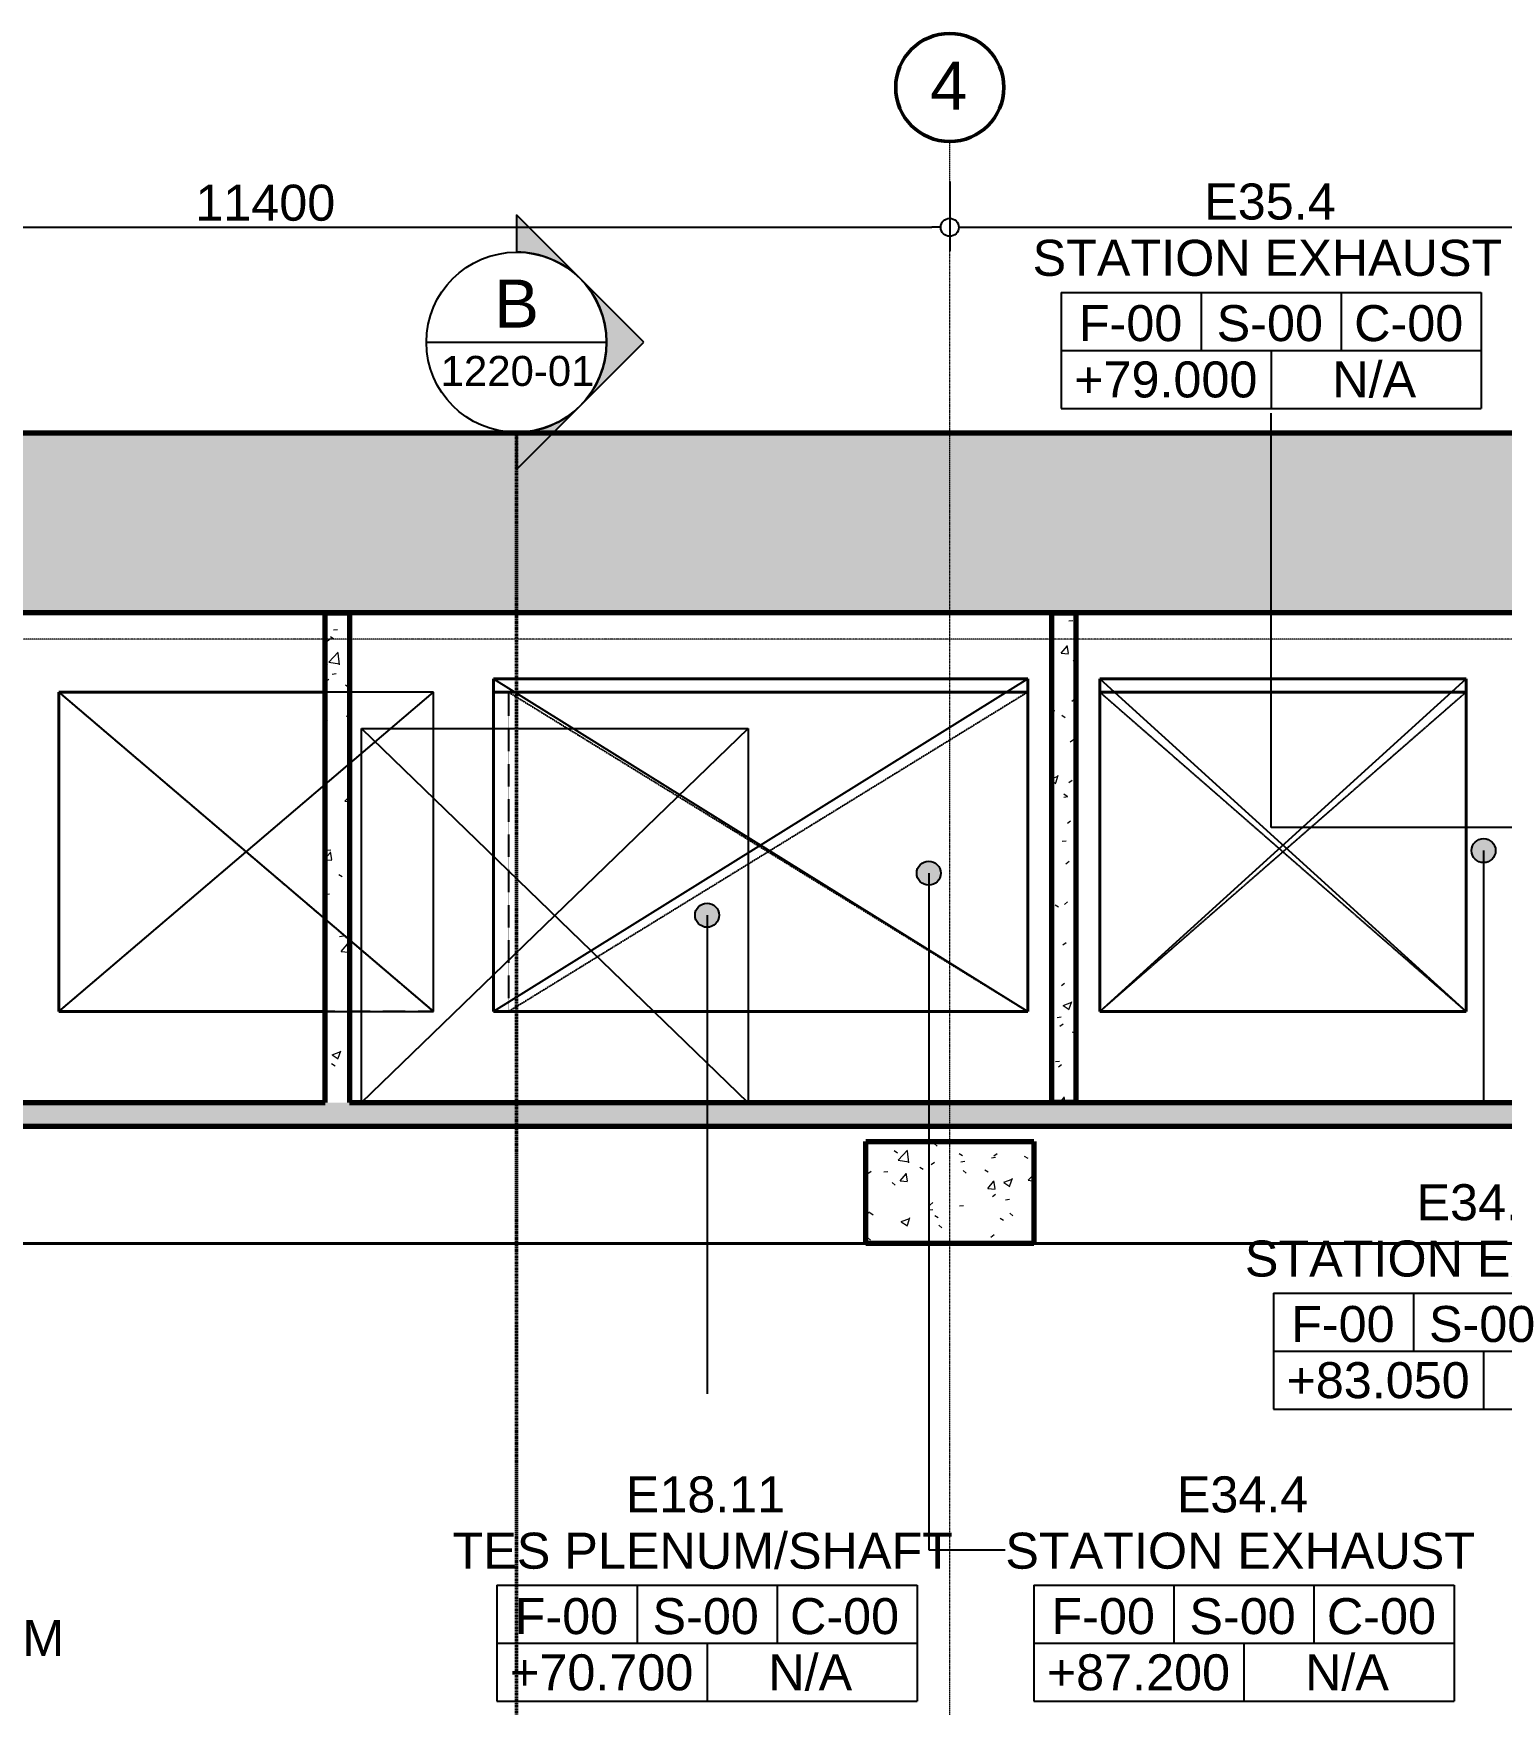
# Model space of a CAD drawing. Header units: millimetres. Extents: x -920222 to -841623, y -18676 to 21298.
# Drawn here: x -889113 to -876886, y 7380 to 21298 of the extents above; entities that cross this region are included whole.
import ezdxf

# ---------------------------------------------------------------- set-up
doc = ezdxf.new("R2010")
doc.units = ezdxf.units.MM
doc.linetypes.add('DPA_Grid _ Level 100', pattern=[10, 5.5, -1.6, 1.3, -1.6])
doc.linetypes.add('DPA_Overhead 100', pattern=[2.75, 1.75, -1])
for name, color, linetype, lineweight in [('_ _ A-DETL-OPENING', 1, 'Continuous', 25), ('A-ANNO-DIMS', 1, 'Continuous', 9), ('A-COLS', 5, 'Continuous', 70), ('A-COLS-E', 1, 'Continuous', 35), ('A-FLOR-E', 2, 'Continuous', 35), ('A-FLOR-OVHD', 2, 'DPA_Overhead 100', 25), ('A-ROOM-IDEN', 3, 'Continuous', 25), ('A-ROOM-LINE', 3, 'Continuous', 25), ('A-WALL', 5, 'Continuous', 35), ('A-WALL-PATT', 1, 'Continuous', 35), ('G-ANNO-SECL', 3, 'Continuous', 9), ('S-GRID', 251, 'Continuous', 9), ('S-GRID-IDEN', 3, 'Continuous', 50), ('WALL-E', 2, 'Continuous', 35)]:
    doc.layers.add(name, color=color, linetype=linetype, lineweight=lineweight)
doc.styles.add('Arial', font='arial.ttf', dxfattribs={"height": 400})
doc.styles.add('Arial_1', font='arial.ttf', dxfattribs={"height": 250})
doc.styles.add('Arial_2', font='arial.ttf', dxfattribs={"height": 300})
doc.dimstyles.new('DPA-DIM-3_0_C-C', dxfattribs={"dimscale": 304.8, "dimtxt": 306.07782, "dimasz": 0.492126, "dimexe": 0.656168, "dimexo": 0.0625, "dimgap": 0.164042, "dimtad": 1, "dimdec": 0, "dimzin": 0, "dimdsep": 46, "dimtxsty": 'Arial_2', "dimblk1": 'DOTBLANK', "dimblk2": 'DOTBLANK', "dimsah": 1, "dimcen": 0.09, "dimdle": 0.656168, "dimadec": 8, "dimazin": 0, "dimtfac": 1, "dimtdec": 4, "dimtix": 1, "dimtmove": 0, "dimatfit": 3, "dimfxl": 1.312336, "dimfxlon": 1, "dimtvp": 1, "dimtolj": 1, "dimtzin": 0, "dimarcsym": 2})
pattern_1 = [(50, (0, 0), (728.7365, -63.75582), [76.2, -838.2]), (355, (0, 0), (-140.9716, 764.2276), [60.96, -670.56]), (100.451, (60.7, -5.3), (587.77, 700.46675), [64.76, -712.36]), (46.184, (0, 203.2), (1084.3162, -168.171), [114.3, -1257.3]), (96.636, (90.4, 189.2), (949.6099, 989.7098), [97.14, -1068.54]), (351.184, (0, 203.2), (949.6206, 989.7012), [91.44, -1005.84]), (21, (101.6, 152.4), (606.45787, -409.06057), [76.2, -838.2]), (326, (101.6, 152.4), (247.20834, 736.7529), [60.96, -670.56]), (71.451, (152.14, 118.3), (853.66825, 327.68547), [64.76, -712.36]), (37.5, (0, 0), (12.35469, 338.22012), [33.528, -628.904, 33.528, -647.192, -673.1]), (37.5, (0, 0), (12.35469, 338.22012), [-1343.152, 33.528, -639.572]), (7.5, (0, 0), (267.27887, 400.72213), [33.528, -354.584, 33.528, -613.664, -256.54]), (7.5, (0, 0), (267.27887, 400.72213), [-1035.304, 33.528, -223.012]), (327.5, (-226.57, 0), (542.36333, -22.915345), [33.528, -220.472, 33.528, -758.952, -1051.56]), (327.5, (-226.57, 0), (542.36333, -22.915345), [-1046.48, 33.528, -1018.032]), (317.5, (-328.17, 0), (592.51696, 101.7071), [33.528, -296.672, 33.528, -492.76, -746.76]), (317.5, (-328.17, 0), (592.51696, 101.7071), [-856.488, 33.528, -713.232])]

# ---------------------------------------------------------------- blocks, each defined once
blk = doc.blocks.new('Section - Section Head-531884-4250-01 ENLARGED CONCOURSE LEVEL - REFLECTED CEILING PLAN - SHEET 1')
at = {"layer": 'G-ANNO-SECL'}
h = blk.add_hatch(color=256, dxfattribs=at)
edge = h.paths.add_edge_path()
edge.add_line((-12.8, 5.3), (-7.5, 10.61))
edge.add_line((-7.5, 10.61), (-2.2, 5.3))
edge.add_arc((-7.5, 0), 7.5, 45, 135)
h = blk.add_hatch(color=256, dxfattribs=at)
edge = h.paths.add_edge_path()
edge.add_arc((-7.5, 0), 7.5, 0, 45)
edge.add_line((-2.2, 5.3), (3.11, 0))
edge.add_line((3.11, 0), (0, 0))
edge = h.paths.add_edge_path()
edge.add_line((-15, 0), (-18.11, 0))
edge.add_line((-18.11, 0), (-12.8, 5.3))
edge.add_arc((-7.5, 0), 7.5, 135, 180)
at = {"layer": 'G-ANNO-SECL', "lineweight": 25}
for p, q in [((-7.5, 10.61), (-18.11, 0)), ((-7.5, 10.61), (-12.8, 5.3)), ((3.11, 0), (-7.5, 10.61)), ((-2.2, 5.3), (-7.5, 10.61)), ((-12.8, 5.3), (-18.11, 0)), ((3.11, 0), (-2.2, 5.3)), ((-18.11, 0), (-15, 0)), ((-18.11, 0), (-15, 0)), ((0, 0), (3.11, 0)), ((0, 0), (3.11, 0))]:
    blk.add_line(p, q, dxfattribs=at)
blk.add_circle((-7.5, 0), 7.5, dxfattribs=at)
for start, end in [(45, 135), (135, 180), (0, 45)]:
    blk.add_arc((-7.5, 0), 7.5, start, end, dxfattribs=at)
blk = doc.blocks.new('DPA_Room Tag Box - Standard-4486259-4250-01 ENLARGED CONCOURSE LEVEL - REFLECTED CEILING PLAN - SHEET 1')
at = {"layer": 'A-ROOM-LINE'}
for p, q in [((-17.5, -2.94), (-17.5, -12.6)), ((-17.5, -2.94), (17.5, -2.94)), ((-5.83, -2.94), (-5.83, -7.77)), ((5.83, -2.94), (5.83, -7.77)), ((17.5, -2.94), (17.5, -12.6)), ((-17.5, -7.77), (17.5, -7.77)), ((0, -7.77), (0, -12.6)), ((-17.5, -12.6), (17.5, -12.6))]:
    blk.add_line(p, q, dxfattribs=at)
blk = doc.blocks.new('Grid - 100 Scale-2291345-4250-01 ENLARGED CONCOURSE LEVEL - REFLECTED CEILING PLAN - SHEET 1')
at = {"layer": 'S-GRID-IDEN'}
blk.add_circle((0, 0), 4.5, dxfattribs=at)
blk = doc.blocks.new('_DotBlank')
at = {"color": 0, "linetype": 'ByBlock', "lineweight": -2}
blk.add_line((-0.5, 0), (-1, 0), dxfattribs=at)
blk.add_circle((0, 0), 0.5, dxfattribs=at)
blk = doc.blocks.new('*D293')
at = {"layer": 'A-ANNO-DIMS', "color": 0, "lineweight": -2, "transparency": 16777216}
for p, q in [((11400, 16485), (11400, 15904)), ((22800, 16485), (22800, 15904)), ((11550, 16104), (22650, 16104))]:
    blk.add_line(p, q, dxfattribs=at)
at = {"layer": 'Defpoints', "color": 0, "transparency": 16777216}
for p in [(11400, 16504), (22800, 16504), (22800, 16104)]:
    blk.add_point(p, dxfattribs=at)
at = {"layer": 'A-ANNO-DIMS', "color": 0, "lineweight": -2, "transparency": 16777216, "xscale": 150, "yscale": 150, "zscale": 150, "rotation": 180}
blk.add_blockref('_DotBlank', (11400, 16104), dxfattribs=at)
at = {"layer": 'A-ANNO-DIMS', "color": 0, "lineweight": -2, "transparency": 16777216, "xscale": 150, "yscale": 150, "zscale": 150}
blk.add_blockref('_DotBlank', (22800, 16104), dxfattribs=at)
at = {"layer": 'A-ANNO-DIMS', "color": 0, "transparency": 16777216, "insert": (17100, 16307), "char_height": 300, "width": 1384.41, "attachment_point": 5, "style": 'Arial_2'}
blk.add_mtext('\\A1;11400', dxfattribs=at)
blk = doc.blocks.new('*D294')
at = {"layer": 'A-ANNO-DIMS', "color": 0, "lineweight": -2, "transparency": 16777216}
for p, q in [((22800, 16485), (22800, 15904)), ((34200, 16485), (34200, 15904)), ((22950, 16104), (34050, 16104))]:
    blk.add_line(p, q, dxfattribs=at)
at = {"layer": 'Defpoints', "color": 0, "transparency": 16777216}
for p in [(22800, 16504), (34200, 16504), (34200, 16104)]:
    blk.add_point(p, dxfattribs=at)
at = {"layer": 'A-ANNO-DIMS', "color": 0, "lineweight": -2, "transparency": 16777216, "xscale": 150, "yscale": 150, "zscale": 150, "rotation": 180}
blk.add_blockref('_DotBlank', (22800, 16104), dxfattribs=at)
at = {"layer": 'A-ANNO-DIMS', "color": 0, "lineweight": -2, "transparency": 16777216, "xscale": 150, "yscale": 150, "zscale": 150}
blk.add_blockref('_DotBlank', (34200, 16104), dxfattribs=at)
at = {"layer": 'A-ANNO-DIMS', "color": 0, "transparency": 16777216, "insert": (28500, 16307), "char_height": 300, "width": 1384.41, "attachment_point": 5, "style": 'Arial_2'}
blk.add_mtext('\\A1;11400', dxfattribs=at)
blk = doc.blocks.new('*U290')
at = {"layer": '_ _ A-DETL-OPENING'}
for p, q in [((19000, 9573), (19000, 12343)), ((19000, 12343), (23450, 12343)), ((23450, 12343), (19000, 9573)), ((19000, 12343), (23450, 9573)), ((23450, 12343), (23450, 9573)), ((24050, 9573), (24050, 12343)), ((24050, 12343), (27100, 12343)), ((27100, 12343), (24050, 9573)), ((24050, 12343), (27100, 9573)), ((27100, 12343), (27100, 9573)), ((15380, 9573), (18500, 12233)), ((15380, 12233), (18500, 9573)), ((18500, 12233), (15380, 12233)), ((15380, 12233), (15380, 9573)), ((18500, 9573), (18500, 12233)), ((17900, 8815), (21120, 11930)), ((17900, 11930), (21118.7, 8815)), ((17900, 8815), (17900, 11930)), ((17900, 11930), (21120, 11930)), ((21120, 11930), (21120, 8815)), ((15380, 9573), (18500, 9573)), ((23450, 9573), (19000, 9573)), ((27100, 9573), (24050, 9573)), ((21118.7, 8815), (17900, 8815))]:
    blk.add_line(p, q, dxfattribs=at)
at = {"layer": 'S-GRID', "linetype": 'DPA_Grid _ Level 100'}
for p, q in [((22800, -21404), (22800, 16818.7)), ((58127.3, 12673), (-14589.5, 12673)), ((58127.3, 8615), (-14589.5, 8615))]:
    blk.add_line(p, q, dxfattribs=at)
at = {"layer": 'S-GRID-IDEN', "xscale": 99.99999999999993, "yscale": 99.99999999999993, "zscale": 99.99999999999993}
blk.add_blockref('Grid - 100 Scale-2291345-4250-01 ENLARGED CONCOURSE LEVEL - REFLECTED CEILING PLAN - SHEET 1', (22800, 17268.7), dxfattribs=at)
at = {"layer": 'S-GRID-IDEN', "lineweight": 9, "insert": (22636.7, 17484.6), "char_height": 400, "width": 376.793, "attachment_point": 1, "style": 'Arial'}
blk.add_mtext('4', dxfattribs=at)
at = {"layer": 'A-ANNO-DIMS'}
for base, p1, p2, picture, middle in [((22800, 16104.3), (11400, 16504.3), (22800, 16504.3), '*D293', (17100, 16307.4)), ((34200, 16104.3), (22800, 16504.3), (34200, 16504.3), '*D294', (28500, 16307.4))]:
    dim = blk.add_linear_dim(base=base, p1=p1, p2=p2, dimstyle='DPA-DIM-3_0_C-C', override={"dimpost": '<>', "dimfxl": 11400}, dxfattribs=at)
    dim.commit()
    dim.dimension.update_dxf_attribs({"geometry": picture, "text_midpoint": middle})

msp = doc.modelspace()

# ---------------------------------------------------------------- hatches: boundary and pattern name
at = {"layer": 'A-COLS-E', "lineweight": 9}
h = msp.add_hatch(dxfattribs=at)
h.set_pattern_fill('FP_1', color=256, style=0, pattern_type=2)
h.set_pattern_definition(pattern_1)
h.paths.add_polyline_path([(-882182, 11219), (-880782, 11219), (-880782, 12069), (-882182, 12069)])
at = {"layer": 'A-ROOM-IDEN'}
h = msp.add_hatch(color=256, dxfattribs=at)
edge = h.paths.add_edge_path()
edge.add_arc((-877036, 14492), 100, 0, 360)
h = msp.add_hatch(color=256, dxfattribs=at)
edge = h.paths.add_edge_path()
edge.add_arc((-881657, 14304), 100, 0, 360)
h = msp.add_hatch(color=256, dxfattribs=at)
edge = h.paths.add_edge_path()
edge.add_arc((-883503, 13954), 100, 0, 360)
at = {"layer": 'A-WALL-PATT', "lineweight": 9}
h = msp.add_hatch(dxfattribs=at)
h.set_pattern_fill('FP_1', color=256, style=0, pattern_type=2)
h.set_pattern_definition(pattern_1)
h.paths.add_polyline_path([(-847407, 16472), (-847407, 17972), (-895025, 17972), (-895025, 16472), (-848317, 16472)])
h = msp.add_hatch(dxfattribs=at)
h.set_pattern_fill('FP_1', color=256, style=0, pattern_type=2)
h.set_pattern_definition(pattern_1)
h.paths.add_polyline_path([(-886482, 12394), (-886482, 16472), (-886682, 16472), (-886682, 12394)])
h = msp.add_hatch(dxfattribs=at)
h.set_pattern_fill('FP_1', color=256, style=0, pattern_type=2)
h.set_pattern_definition(pattern_1)
h.paths.add_polyline_path([(-880432, 12394), (-880432, 16472), (-880632, 16472), (-880632, 12394)])
h = msp.add_hatch(dxfattribs=at)
h.set_pattern_fill('FP_1', color=256, style=0, pattern_type=2)
h.set_pattern_definition(pattern_1)
h.paths.add_polyline_path([(-866832, 12194), (-866832, 12394), (-895025, 12394), (-895025, 12194), (-868076, 12194)])

# ---------------------------------------------------------------- linework, layer by layer
at = {"layer": 'A-COLS'}
for p, q in [((-882182, 11219), (-882182, 12069)), ((-882182, 12069), (-880782, 12069)), ((-880782, 12069), (-880782, 11219)), ((-880782, 11219), (-882182, 11219))]:
    msp.add_line(p, q, dxfattribs=at)
at = {"layer": 'A-FLOR-E'}
for p, q in [((-895025, 16472), (-866630, 16472)), ((-866630, 16472), (-895025, 16472)), ((-886682, 16472), (-885282, 16472)), ((-885282, 16472), (-886682, 16472)), ((-885282, 15922), (-885282, 13152)), ((-885282, 13152), (-885282, 15922)), ((-880832, 15922), (-885282, 15922)), ((-885282, 15922), (-885282, 13152)), ((-885282, 15922), (-880832, 15922)), ((-885282, 13152), (-885282, 15922)), ((-880832, 13152), (-880832, 15922)), ((-880832, 15922), (-880832, 13152)), ((-877182, 15922), (-880232, 15922)), ((-880232, 15922), (-880232, 13152)), ((-880232, 15922), (-877182, 15922)), ((-880232, 13152), (-880232, 15922)), ((-877182, 13152), (-877182, 15922)), ((-877182, 15922), (-877182, 13152)), ((-886682, 15812), (-888902, 15812)), ((-888902, 15812), (-888902, 13152)), ((-888902, 15812), (-886682, 15812)), ((-888902, 13152), (-888902, 15812)), ((-886682, 13152), (-886682, 15812)), ((-886682, 15812), (-886682, 13152)), ((-886682, 13152), (-886682, 15812)), ((-886682, 15812), (-886682, 13152)), ((-888902, 13152), (-886682, 13152)), ((-886682, 13152), (-888902, 13152)), ((-885282, 13152), (-880832, 13152)), ((-880832, 13152), (-885282, 13152)), ((-880232, 13152), (-877182, 13152)), ((-877182, 13152), (-880232, 13152)), ((-866830, 11219), (-895025, 11219)), ((-895025, 11219), (-866830, 11219))]:
    msp.add_line(p, q, dxfattribs=at)
at = {"layer": 'A-FLOR-OVHD', "color": 8}
for p, q in [((-888902, 13152), (-885782, 15812)), ((-888902, 15812), (-885782, 13152)), ((-885782, 15812), (-888902, 15812)), ((-888902, 15812), (-888902, 13152)), ((-885782, 13152), (-885782, 15812)), ((-885155, 13152), (-885155, 15812)), ((-885155, 15812), (-880832, 15812)), ((-880832, 15812), (-885155, 13152)), ((-885155, 15812), (-880832, 13152)), ((-880832, 15812), (-880832, 13152)), ((-880232, 13152), (-880232, 15812)), ((-880232, 15812), (-877182, 15812)), ((-877182, 15812), (-880232, 13152)), ((-880232, 15812), (-877182, 13152)), ((-877182, 15812), (-877182, 13152)), ((-885782, 13152), (-888902, 13152)), ((-880832, 13152), (-885155, 13152)), ((-880232, 13152), (-877182, 13152))]:
    msp.add_line(p, q, dxfattribs=at)
at = {"layer": 'A-ROOM-IDEN'}
for p, q in [((-878805, 14684), (-878805, 18135)), ((-870296, 14684), (-878805, 14684)), ((-877036, 14492), (-877036, 12401)), ((-881657, 14304), (-881657, 8668)), ((-883503, 13954), (-883503, 9968)), ((-881657, 8668), (-881019, 8668))]:
    msp.add_line(p, q, dxfattribs=at)
for centre in [(-877036, 14492), (-881657, 14304), (-883503, 13954)]:
    msp.add_circle(centre, 100, dxfattribs=at)
at = {"layer": 'A-WALL', "color": 7, "lineweight": 70}
for p, q in [((-895025, 17972), (-847407, 17972)), ((-873632, 16472), (-895025, 16472)), ((-886682, 12394), (-886682, 16472)), ((-886682, 16472), (-886482, 16472)), ((-886482, 16472), (-886482, 12394)), ((-880632, 12394), (-880632, 16472)), ((-880632, 16472), (-880432, 16472)), ((-880432, 16472), (-880432, 12394)), ((-895025, 12394), (-886682, 12394)), ((-886482, 12394), (-866832, 12394)), ((-880432, 12394), (-880632, 12394)), ((-869582, 12194), (-895025, 12194))]:
    msp.add_line(p, q, dxfattribs=at)
at = {"layer": 'G-ANNO-SECL', "lineweight": 25}
msp.add_line((-885840, 18726), (-884340, 18726), dxfattribs=at)
at = {"layer": 'G-ANNO-SECL', "linetype": 'DPA_Grid _ Level 100', "lineweight": 50}
msp.add_line((-885090, 17976), (-885090, -7381), dxfattribs=at)
at = {"layer": 'WALL-E'}
for p, q in [((-885482, 16472), (-885282, 16472)), ((-885282, 16472), (-885482, 16472)), ((-880632, 16472), (-880432, 16472)), ((-880432, 16472), (-880632, 16472)), ((-886682, 15812), (-888902, 15812)), ((-888902, 15812), (-886682, 15812)), ((-880832, 15812), (-885282, 15812)), ((-885282, 15812), (-880832, 15812)), ((-885282, 15812), (-885282, 13152)), ((-885282, 13152), (-885282, 15812)), ((-877182, 15812), (-880232, 15812)), ((-880232, 15812), (-877182, 15812)), ((-888902, 13152), (-886682, 13152)), ((-886682, 13152), (-888902, 13152)), ((-885282, 13152), (-880832, 13152)), ((-880832, 13152), (-885282, 13152)), ((-880232, 13152), (-877182, 13152)), ((-877182, 13152), (-880232, 13152))]:
    msp.add_line(p, q, dxfattribs=at)

# ---------------------------------------------------------------- block references
msp.add_blockref('*U290', (-904282, 3579))
at = {"layer": 'A-ROOM-IDEN', "xscale": 99.99999999999993, "yscale": 99.99999999999993, "zscale": 99.99999999999993}
for p in [(-878805, 19435), (-877036, 11101), (-883503, 8668), (-879032, 8668)]:
    msp.add_blockref('DPA_Room Tag Box - Standard-4486259-4250-01 ENLARGED CONCOURSE LEVEL - REFLECTED CEILING PLAN - SHEET 1', p, dxfattribs=at)
at = {"layer": 'G-ANNO-SECL', "lineweight": 25, "xscale": 99.99999999999993, "yscale": 99.99999999999993, "zscale": 99.99999999999993, "rotation": 269.9999999999996}
msp.add_blockref('Section - Section Head-531884-4250-01 ENLARGED CONCOURSE LEVEL - REFLECTED CEILING PLAN - SHEET 1', (-885090, 17976), dxfattribs=at)

# ---------------------------------------------------------------- texts
at = {"layer": 'A-ROOM-IDEN', "lineweight": 9, "char_height": 300, "attachment_point": 1, "style": 'Arial_2'}
for s, insert, width in [('E35.4', (-879363, 20048), 1354.85), ('STATION EXHAUST', (-880792, 19579), 4810.12), ('F-00', (-880407, 19035), 1058.23), ('S-00', (-879259, 19035), 1090.29), ('C-00', (-878114, 19035), 1114.35), ('+79.000', (-880446, 18566), 1883.97), ('N/A', (-878296, 18566), 857.81), ('E34.5', (-877595, 11714), 1354.85), ('STATION EXHAUST', (-879024, 11245), 4810.12), ('F-00', (-878639, 10700), 1058.23), ('S-00', (-877491, 10700), 1090.29), ('+83.050', (-878678, 10232), 1883.97), ('E18.11', (-884180, 9281), 1643.46), ('E34.4', (-879591, 9281), 1354.85), ('TES PLENUM/SHAFT', (-885623, 8812), 5130.8), ('STATION EXHAUST', (-881019, 8812), 4810.12), ('F-00', (-885105, 8267), 1058.23), ('S-00', (-883957, 8267), 1090.29), ('C-00', (-882812, 8267), 1114.35), ('F-00', (-880635, 8267), 1058.23), ('S-00', (-879486, 8267), 1090.29), ('C-00', (-878341, 8267), 1114.35), ('VENTILATION PLENUM', (-893467, 8084), 5675.95), ('+70.700', (-885144, 7799), 1883.97), ('N/A', (-882993, 7799), 857.81), ('+87.200', (-880674, 7799), 1883.97), ('N/A', (-878523, 7799), 857.81)]:
    msp.add_mtext(s, dxfattribs=dict(at, insert=insert, width=width))
at = {"layer": 'G-ANNO-SECL', "lineweight": 25, "attachment_point": 1}
for s, insert, char_height, width, style in [('B', (-885275, 19248), 400, 456.96, 'Arial'), ('1220-01', (-885722, 18612), 250, 1539.24, 'Arial_1')]:
    msp.add_mtext(s, dxfattribs=dict(at, insert=insert, char_height=char_height, width=width, style=style))

doc.saveas('drawing.dxf')
